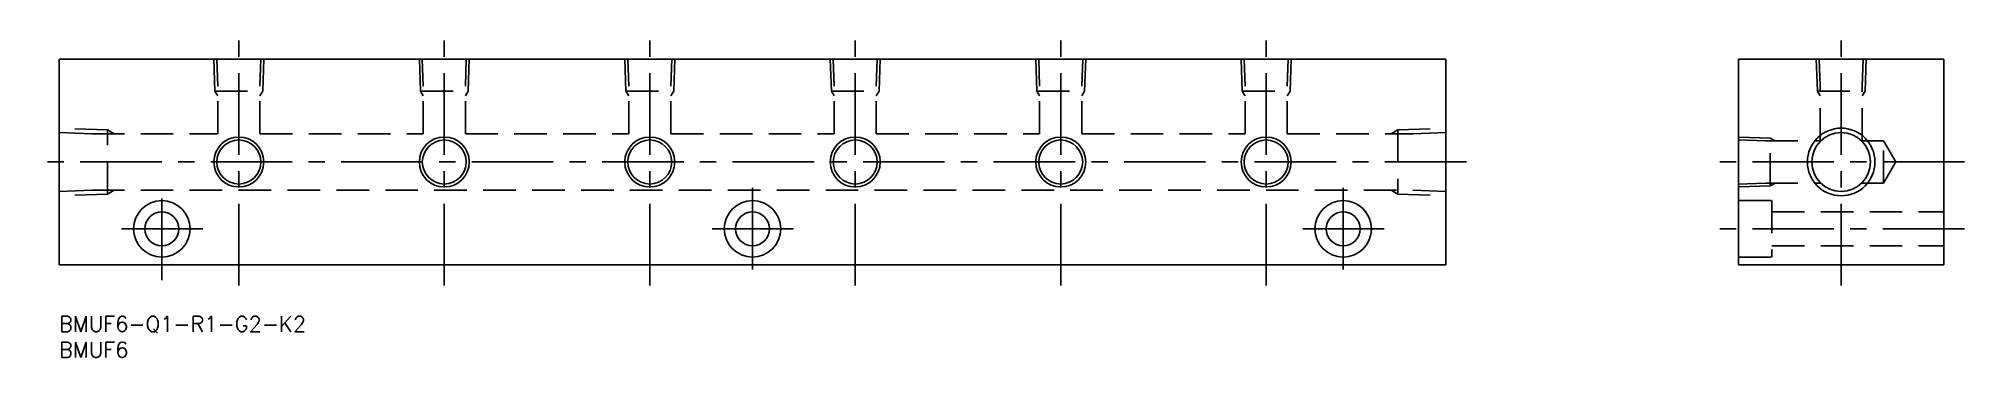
# Model space of a CAD drawing. Extents: x -4 to 371, y -8 to 54.
import ezdxf

# ---------------------------------------------------------------- set-up
doc = ezdxf.new("R2010")
doc.units = 0
doc.header["$LTSCALE"] = 0.5
doc.linetypes.add('CENTER', pattern=[50.8, 31.75, -6.35, 6.35, -6.35])
doc.linetypes.add('DASHED', pattern=[19.05, 12.7, -6.35])
for name, color, linetype in [('MSM_CENTER', 1, 'CENTER'), ('MSM_CONTINUOUS', 7, 'CONTINUOUS'), ('MSM_DASHED', 4, 'DASHED'), ('MSM_NARROW', 5, 'CONTINUOUS'), ('MSM_PART_NUMBER', 7, 'CONTINUOUS')]:
    doc.layers.add(name, color=color, linetype=linetype)
doc.styles.get("Standard").update_dxf_attribs({"font": 'txt.shx', "height": 3, "bigfont": 'bigfont.shx'})

# ---------------------------------------------------------------- blocks, each defined once
blk = doc.blocks.new('*U5')
at = {"layer": 'MSM_PART_NUMBER'}
blk.add_text('BMUF6-Q1-R1-G2-K2', height=3, dxfattribs=at).set_placement((0, -3))
blk = doc.blocks.new('*U6')
at = {"layer": 'MSM_PART_NUMBER'}
blk.add_text('BMUF6', height=3, dxfattribs=at).set_placement((0, -8))

msp = doc.modelspace()

# ---------------------------------------------------------------- linework, layer by layer
at = {"layer": 'MSM_CENTER'}
for p, q in [((35, 6), (35, 54)), ((75, 6), (75, 54)), ((115, 6), (115, 54)), ((155, 6), (155, 54)), ((195, 6), (195, 54)), ((235, 6), (235, 54)), ((346.94, 6), (346.94, 54)), ((274, 30), (-4, 30)), ((370.94, 30), (322.94, 30)), ((20, 7), (20, 25)), ((135, 25), (135, 7)), ((250, 25), (250, 7)), ((28, 17), (12, 17)), ((143, 17), (127, 17)), ((258, 17), (242, 17)), ((370.94, 17), (322.94, 17))]:
    msp.add_line(p, q, dxfattribs=at)
at = {"layer": 'MSM_CONTINUOUS'}
for p, q in [((0, 50), (270, 50)), ((0, 10), (0, 50)), ((270, 50), (270, 10)), ((366.94, 50), (326.94, 50)), ((326.94, 10), (326.94, 50)), ((366.94, 50), (366.94, 10)), ((270, 10), (0, 10)), ((366.94, 10), (326.94, 10))]:
    msp.add_line(p, q, dxfattribs=at)
for centre, radius in [((35, 30), 4.28), ((75, 30), 4.28), ((115, 30), 4.28), ((155, 30), 4.28), ((195, 30), 4.28), ((235, 30), 4.28), ((346.94, 30), 5.72), ((20, 17), 5.5), ((135, 17), 5.5), ((250, 17), 5.5), ((20, 17), 3.3), ((135, 17), 3.3), ((250, 17), 3.3)]:
    msp.add_circle(centre, radius, dxfattribs=at)
at = {"layer": 'MSM_DASHED'}
for p, q in [((30.35, 43.8), (30.14, 50)), ((30.9, 44.76), (30.72, 50)), ((39.1, 44.76), (39.28, 50)), ((39.65, 43.8), (39.86, 50)), ((70.35, 43.8), (70.14, 50)), ((70.9, 44.76), (70.72, 50)), ((79.1, 44.76), (79.28, 50)), ((79.65, 43.8), (79.86, 50)), ((110.35, 43.8), (110.14, 50)), ((110.9, 44.76), (110.72, 50)), ((119.1, 44.76), (119.28, 50)), ((119.65, 43.8), (119.86, 50)), ((150.35, 43.8), (150.14, 50)), ((150.9, 44.76), (150.72, 50)), ((159.1, 44.76), (159.28, 50)), ((159.65, 43.8), (159.86, 50)), ((190.35, 43.8), (190.14, 50)), ((190.9, 44.76), (190.72, 50)), ((199.1, 44.76), (199.28, 50)), ((199.65, 43.8), (199.86, 50)), ((230.35, 43.8), (230.14, 50)), ((230.9, 44.76), (230.72, 50)), ((239.1, 44.76), (239.28, 50)), ((239.65, 43.8), (239.86, 50)), ((342.3, 43.8), (342.08, 50)), ((342.84, 44.76), (342.66, 50)), ((351.04, 44.76), (351.23, 50)), ((351.59, 43.8), (351.81, 50)), ((30.35, 43.8), (30.9, 42.85)), ((30.35, 43.8), (39.65, 43.8)), ((30.9, 35.5), (30.9, 44.76)), ((39.1, 35.5), (39.1, 44.76)), ((39.1, 42.85), (39.65, 43.8)), ((70.35, 43.8), (70.9, 42.85)), ((70.35, 43.8), (79.65, 43.8)), ((70.9, 35.5), (70.9, 44.76)), ((79.1, 35.5), (79.1, 44.76)), ((79.1, 42.85), (79.65, 43.8)), ((110.35, 43.8), (110.9, 42.85)), ((110.35, 43.8), (119.65, 43.8)), ((110.9, 35.5), (110.9, 44.76)), ((119.1, 35.5), (119.1, 44.76)), ((119.1, 42.85), (119.65, 43.8)), ((150.35, 43.8), (150.9, 42.85)), ((150.35, 43.8), (159.65, 43.8)), ((150.9, 35.5), (150.9, 44.76)), ((159.1, 35.5), (159.1, 44.76)), ((159.1, 42.85), (159.65, 43.8)), ((190.35, 43.8), (190.9, 42.85)), ((190.35, 43.8), (199.65, 43.8)), ((190.9, 35.5), (190.9, 44.76)), ((199.1, 35.5), (199.1, 44.76)), ((199.1, 42.85), (199.65, 43.8)), ((230.35, 43.8), (230.9, 42.85)), ((230.35, 43.8), (239.65, 43.8)), ((230.9, 35.5), (230.9, 44.76)), ((239.1, 35.5), (239.1, 44.76)), ((239.1, 42.85), (239.65, 43.8)), ((342.3, 43.8), (342.84, 42.85)), ((342.3, 43.8), (351.59, 43.8)), ((342.84, 34.1), (342.84, 44.76)), ((351.04, 34.1), (351.04, 44.76)), ((351.04, 42.85), (351.59, 43.8)), ((9.4, 36.25), (0, 36.58)), ((6.37, 35.5), (0, 35.72)), ((6.37, 35.5), (30.9, 35.5)), ((10.7, 35.5), (9.4, 36.25)), ((9.4, 23.75), (9.4, 36.25)), ((39.1, 35.5), (70.9, 35.5)), ((79.1, 35.5), (110.9, 35.5)), ((119.1, 35.5), (150.9, 35.5)), ((159.1, 35.5), (190.9, 35.5)), ((199.1, 35.5), (230.9, 35.5)), ((239.1, 35.5), (263.63, 35.5)), ((260.6, 36.25), (259.3, 35.5)), ((260.6, 36.25), (270, 36.58)), ((260.6, 36.25), (260.6, 23.75)), ((263.63, 35.5), (270, 35.72)), ((333.14, 34.65), (326.94, 34.86)), ((332.18, 34.1), (326.94, 34.28)), ((332.18, 34.1), (342.84, 34.1)), ((334.09, 34.1), (333.14, 34.65)), ((333.14, 25.35), (333.14, 34.65)), ((351.04, 34.1), (355.19, 34.1)), ((355.19, 25.9), (355.19, 34.1)), ((355.19, 34.1), (357.56, 30)), ((355.19, 25.9), (357.56, 30)), ((6.37, 24.5), (0, 24.28)), ((9.4, 23.75), (0, 23.42)), ((6.37, 24.5), (263.63, 24.5)), ((9.4, 23.75), (10.7, 24.5)), ((259.3, 24.5), (260.6, 23.75)), ((260.6, 23.75), (270, 23.42)), ((263.63, 24.5), (270, 24.28)), ((332.18, 25.9), (326.94, 25.72)), ((333.14, 25.35), (326.94, 25.14)), ((326.94, 22.5), (333.44, 22.5)), ((332.18, 25.9), (342.95, 25.9)), ((333.14, 25.35), (334.09, 25.9)), ((333.44, 22.5), (333.44, 11.5)), ((350.93, 25.9), (355.19, 25.9)), ((333.44, 20.3), (366.94, 20.3)), ((326.94, 11.5), (333.44, 11.5)), ((333.44, 13.7), (366.94, 13.7))]:
    msp.add_line(p, q, dxfattribs=at)
at = {"layer": 'MSM_NARROW'}
for centre, radius in [((35, 30), 4.86), ((75, 30), 4.86), ((115, 30), 4.86), ((155, 30), 4.86), ((195, 30), 4.86), ((235, 30), 4.86), ((346.94, 30), 6.58)]:
    msp.add_circle(centre, radius, dxfattribs=at)

# ---------------------------------------------------------------- block references
at = {"layer": 'MSM_CONTINUOUS'}
for name in ['*U5', '*U6']:
    msp.add_blockref(name, (0, 0), dxfattribs=at)

doc.saveas('drawing.dxf')
